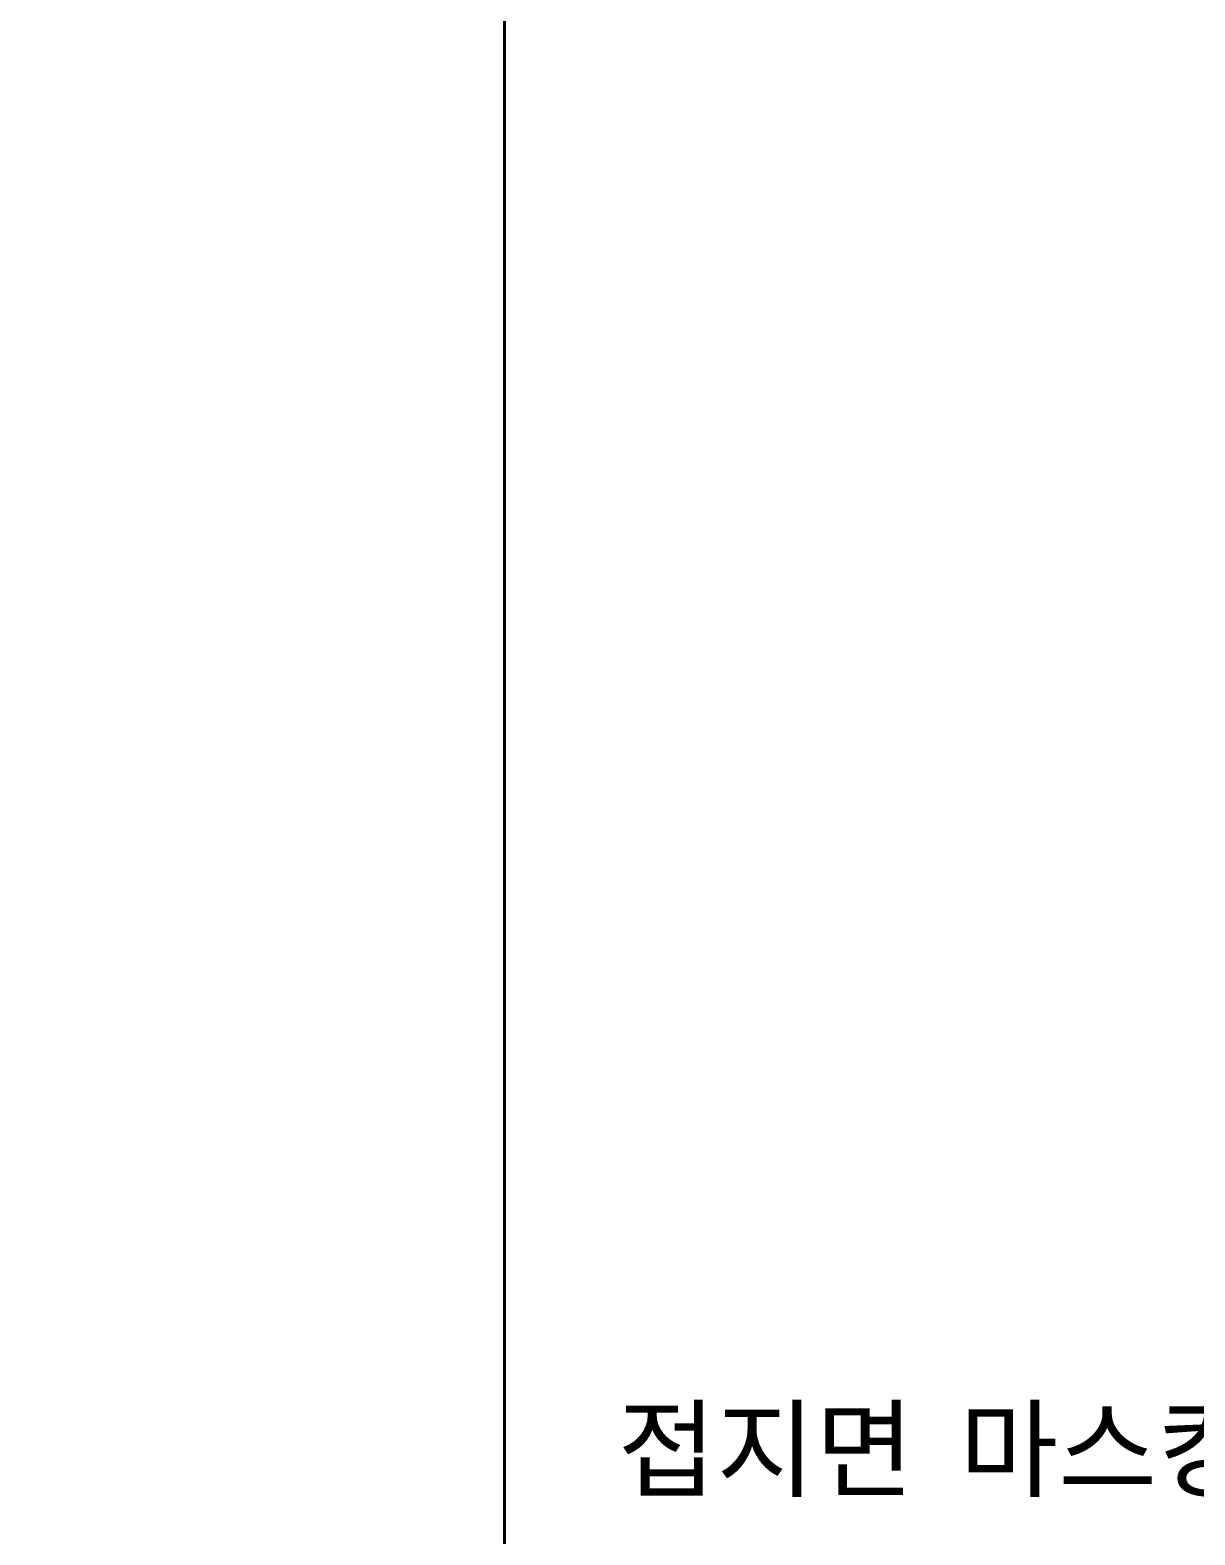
# Model space of a CAD drawing. Header units: millimetres. Extents: x 0 to 2523, y 0 to 1782.
# Drawn here: x 222.4 to 333.3, y 622.1 to 765.3 of the extents above; entities that cross this region are included whole.
import ezdxf

# ---------------------------------------------------------------- set-up
doc = ezdxf.new("R2010")
doc.units = ezdxf.units.MM
doc.header["$LTSCALE"] = 3
for name, color, linetype, lineweight in [('가시적인 것(ISO)', 3, 'Continuous', 40), ('기호(ISO)', 5, 'Continuous', 25), ('치수(ISO)', 2, 'Continuous', 25)]:
    doc.layers.add(name, color=color, linetype=linetype, lineweight=lineweight)
doc.styles.add('치수 텍스트_PSTEK_POSCO', font='isocp.shx')
doc.dimstyles.new('치수_PSTEK_POSCO', dxfattribs={"dimscale": 3, "dimtxt": 2.5, "dimasz": 1.5, "dimexe": 1, "dimexo": 1.5, "dimgap": 1, "dimtad": 1, "dimrnd": 1e-08, "dimdsep": 46, "dimtxsty": '치수 텍스트_PSTEK_POSCO', "dimcen": 0.09, "dimdle": 10, "dimclrd": 7, "dimclre": 7, "dimclrt": 2, "dimadec": 1, "dimazin": 2, "dimtfac": 1, "dimtmove": 0, "dimatfit": 3, "dimfxl": 0, "dimtolj": 1, "dimlwd": -1, "dimlwe": -1, "dimarcsym": 0})

# ---------------------------------------------------------------- blocks, each defined once
blk = doc.blocks.new('*D111')
at = {"layer": 'Defpoints', "color": 0}
for p in [(267.61, 1184.97), (206.29, 544.97), (267.61, 544.97)]:
    blk.add_point(p, dxfattribs=at)
at = {"layer": '치수(ISO)', "color": 7}
for p, q in [((263.11, 1184.97), (203.29, 1184.97)), ((206.29, 1180.47), (206.29, 549.47)), ((263.11, 544.97), (203.29, 544.97))]:
    blk.add_line(p, q, dxfattribs=at)
for points in [[(205.54, 1180.47), (207.04, 1180.47), (206.29, 1184.97)], [(205.54, 549.47), (207.04, 549.47), (206.29, 544.97)]]:
    blk.add_solid(points, dxfattribs=at)
at = {"layer": '치수(ISO)', "color": 2, "insert": (199.54, 857.62), "char_height": 7.5, "attachment_point": 4, "rotation": 90, "style": '치수 텍스트_PSTEK_POSCO'}
blk.add_mtext('\\A1;640', dxfattribs=at)

msp = doc.modelspace()

# ---------------------------------------------------------------- linework, layer by layer
at = {"layer": '가시적인 것(ISO)'}
msp.add_line((267.6056, 1184.9732), (267.6056, 544.9732), dxfattribs=at)

# ---------------------------------------------------------------- texts
at = {"layer": '기호(ISO)', "color": 2, "insert": (278.3627, 618.7266), "char_height": 7.5, "width": 131.594152, "attachment_point": 4, "line_spacing_factor": 1.78626, "style": '치수 텍스트_PSTEK_POSCO'}
msp.add_mtext('{\\fISOCP|b0|i0;\\H7.5000;접지면 마스킹 처리 할 것.\\P(내부)}', dxfattribs=at)

# ---------------------------------------------------------------- dimensions: what is measured, and where the dimension line sits
at = {"layer": '치수(ISO)', "color": 7}
dim = msp.add_linear_dim(base=(206.2886, 544.9732), p1=(267.6056, 1184.9732), p2=(267.6056, 544.9732), angle=90, dimstyle='치수_PSTEK_POSCO', override={"dimdec": 2, "dimtp": 0, "dimtm": 0, "dimtdec": 2, "dimtofl": 0, "dimatfit": 1}, dxfattribs=at)
dim.commit()
dim.dimension.update_dxf_attribs({"geometry": '*D111', "text_midpoint": (206.2886, 864.9732), "dimtype": 160})

doc.saveas('drawing.dxf')
